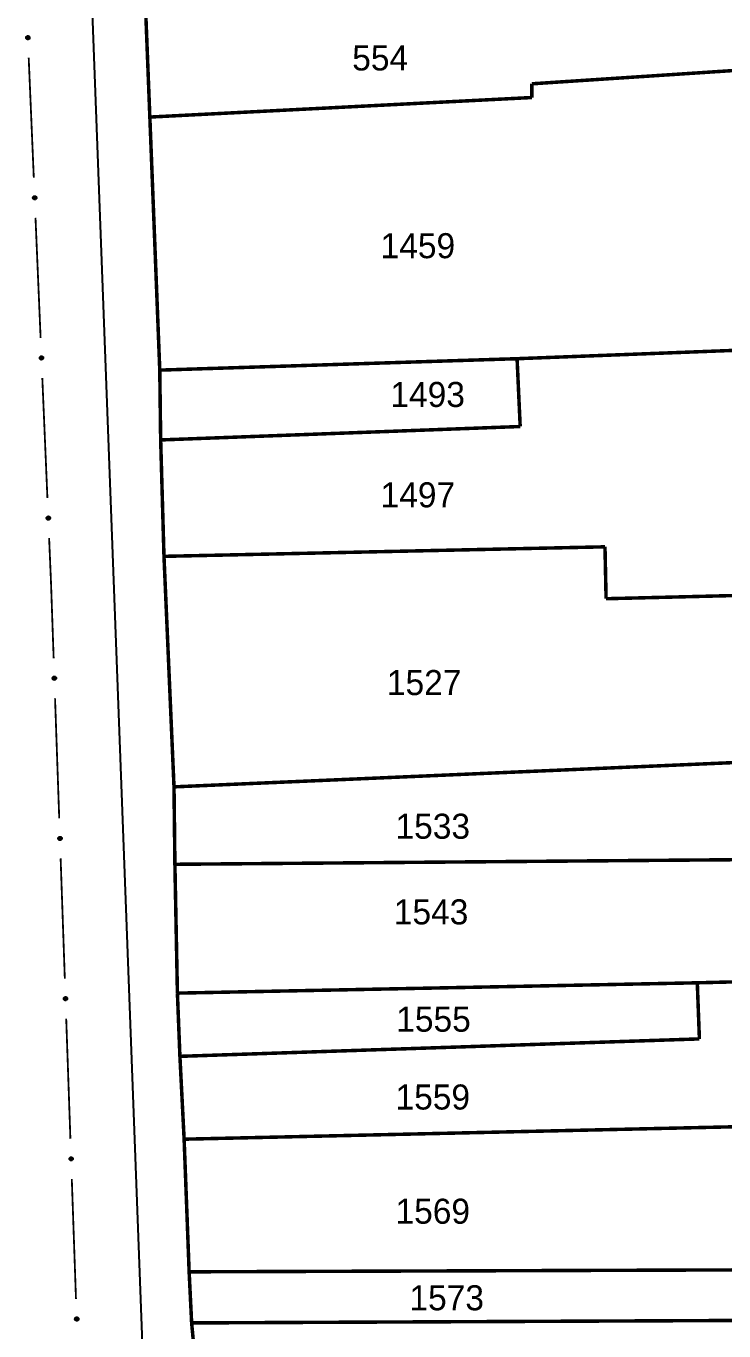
# Model space of a CAD drawing. Extents: x 202481 to 204056, y 4838981 to 4840330.
# Drawn here: x 202751.4 to 202821, y 4839306.9 to 4839437.1 of the extents above; entities that cross this region are included whole.
import ezdxf
from ezdxf.enums import TextEntityAlignment as Align

# ---------------------------------------------------------------- set-up
doc = ezdxf.new("R2010")
doc.units = 0
doc.header["$LTSCALE"] = 1.5
doc.header["$MEASUREMENT"] = 0
for name, color, linetype in [('CD_MALHA_LOTES', 7, 'CONTINUOUS'), ('RU-QUADRA', 210, 'CONTINUOUS'), ('SV-EIXO-RUA-PAV', 20, 'CONTINUOUS'), ('SV-RUA-PAVIM', 7, 'CONTINUOUS'), ('Th_NmrPort', 1, 'CONTINUOUS')]:
    doc.layers.add(name, color=color, linetype=linetype)

msp = doc.modelspace()

# ---------------------------------------------------------------- linework, layer by layer
at = {"layer": 'CD_MALHA_LOTES', "linetype": 'Continuous', "const_width": 0.35, "flags": 128}
for points in [[(202763.73, 4839428.04), (202761.43, 4839486.64)], [(202801.85, 4839431.36), (202834.05, 4839433.48)], [(202801.85, 4839429.99), (202801.85, 4839431.36)], [(202763.73, 4839428.04), (202801.85, 4839429.99)], [(202764.72, 4839402.78), (202763.73, 4839428.04)], [(202800.37, 4839403.92), (202835.07, 4839405.25)], [(202764.72, 4839402.78), (202800.37, 4839403.92)], [(202800.68, 4839397.15), (202800.37, 4839403.92)], [(202764.81, 4839395.81), (202764.72, 4839402.78)], [(202764.81, 4839395.81), (202800.68, 4839397.15)], [(202765.14, 4839384.19), (202764.81, 4839395.81)], [(202765.14, 4839384.19), (202809.14, 4839385.14)], [(202809.14, 4839385.14), (202809.25, 4839379.96)], [(202766.14, 4839361.18), (202765.14, 4839384.19)], [(202809.25, 4839379.96), (202835.87, 4839380.62)], [(202766.14, 4839361.18), (202836.68, 4839364.24)], [(202766.23, 4839353.45), (202766.14, 4839361.18)], [(202766.23, 4839353.45), (202837.04, 4839354.03)], [(202766.48, 4839340.59), (202766.23, 4839353.45)], [(202818.35, 4839341.62), (202837.48, 4839342.1)], [(202766.48, 4839340.59), (202818.35, 4839341.62)], [(202818.56, 4839336.02), (202818.35, 4839341.62)], [(202766.73, 4839334.28), (202766.48, 4839340.59)], [(202766.73, 4839334.28), (202818.56, 4839336.02)], [(202767.15, 4839326.01), (202766.73, 4839334.28)], [(202767.15, 4839326.01), (202838.06, 4839327.61)], [(202767.65, 4839312.77), (202767.15, 4839326.01)], [(202767.65, 4839312.77), (202838.86, 4839313.02)], [(202767.9, 4839307.67), (202767.65, 4839312.77)], [(202767.9, 4839307.67), (202838.94, 4839307.99)], [(202768.4, 4839302.32), (202767.9, 4839307.67)]]:
    msp.add_lwpolyline(points, dxfattribs=at)
at = {"layer": 'RU-QUADRA', "linetype": 'Continuous', "const_width": 0.18, "flags": 128}
msp.add_lwpolyline([(202768.4, 4839302.32), (202767.9, 4839307.67), (202767.65, 4839312.77), (202767.15, 4839326.01), (202766.73, 4839334.28), (202766.48, 4839340.59), (202766.23, 4839353.45), (202766.14, 4839361.18), (202765.14, 4839384.19), (202764.81, 4839395.81), (202764.72, 4839402.78), (202763.73, 4839428.04), (202761.43, 4839486.64)], dxfattribs=at)
at = {"layer": 'SV-EIXO-RUA-PAV'}
for points in [[(202751.661701, 4839436.112839), (202751.698187, 4839436.080269), (202751.722885, 4839436.044816), (202751.734973, 4839436.009317), (202751.737476, 4839435.975162), (202751.7361, 4839435.939932), (202751.726877, 4839435.904719), (202751.707983, 4839435.867903), (202751.675568, 4839435.831074), (202751.637587, 4839435.80816), (202751.603418, 4839435.794447), (202751.567954, 4839435.789787), (202751.533752, 4839435.791697), (202751.497491, 4839435.802487), (202751.460369, 4839435.821998), (202751.424125, 4839435.855489), (202751.40015, 4839435.890413), (202751.389359, 4839435.925056), (202751.3849, 4839435.960739), (202751.386735, 4839435.996689), (202751.395988, 4839436.031203), (202751.4157, 4839436.068544), (202751.44923, 4839436.103879), (202751.483789, 4839436.128189), (202751.518272, 4839436.139463), (202751.5535, 4839436.143062), (202751.588853, 4839436.142112), (202751.624636, 4839436.134315), (202751.661701, 4839436.112839)], [(202752.341083, 4839420.127269), (202752.377569, 4839420.094699), (202752.402267, 4839420.059246), (202752.414355, 4839420.023747), (202752.416857, 4839419.989593), (202752.415482, 4839419.954362), (202752.406259, 4839419.919149), (202752.387365, 4839419.882334), (202752.35495, 4839419.845504), (202752.316968, 4839419.822591), (202752.2828, 4839419.808877), (202752.247336, 4839419.804217), (202752.213134, 4839419.806127), (202752.176873, 4839419.816917), (202752.139751, 4839419.836428), (202752.103506, 4839419.869919), (202752.079532, 4839419.904843), (202752.068741, 4839419.939486), (202752.064282, 4839419.975169), (202752.066117, 4839420.011119), (202752.07537, 4839420.045633), (202752.095082, 4839420.082974), (202752.128612, 4839420.118309), (202752.163171, 4839420.142619), (202752.197653, 4839420.153893), (202752.232882, 4839420.157492), (202752.268234, 4839420.156542), (202752.304018, 4839420.148745), (202752.341083, 4839420.127269)], [(202753.020465, 4839404.1417), (202753.056951, 4839404.109129), (202753.081648, 4839404.073676), (202753.093737, 4839404.038177), (202753.096239, 4839404.004023), (202753.094864, 4839403.968793), (202753.085641, 4839403.933579), (202753.066747, 4839403.896764), (202753.034331, 4839403.859934), (202752.99635, 4839403.837021), (202752.962182, 4839403.823308), (202752.926717, 4839403.818648), (202752.892516, 4839403.820557), (202752.856255, 4839403.831347), (202752.819133, 4839403.850858), (202752.782888, 4839403.88435), (202752.758913, 4839403.919273), (202752.748123, 4839403.953916), (202752.743664, 4839403.989599), (202752.745499, 4839404.025549), (202752.754752, 4839404.060063), (202752.774464, 4839404.097404), (202752.807994, 4839404.13274), (202752.842553, 4839404.157049), (202752.877035, 4839404.168323), (202752.912264, 4839404.171922), (202752.947616, 4839404.170973), (202752.983399, 4839404.163175), (202753.020465, 4839404.1417)], [(202753.699846, 4839388.15613), (202753.736332, 4839388.12356), (202753.76103, 4839388.088106), (202753.773118, 4839388.052608), (202753.775621, 4839388.018453), (202753.774245, 4839387.983223), (202753.765022, 4839387.94801), (202753.746128, 4839387.911194), (202753.713713, 4839387.874364), (202753.675732, 4839387.851451), (202753.641563, 4839387.837738), (202753.606099, 4839387.833078), (202753.571897, 4839387.834987), (202753.535636, 4839387.845777), (202753.498514, 4839387.865289), (202753.46227, 4839387.89878), (202753.438295, 4839387.933703), (202753.427504, 4839387.968346), (202753.423045, 4839388.004029), (202753.42488, 4839388.03998), (202753.434133, 4839388.074494), (202753.453845, 4839388.111834), (202753.487375, 4839388.14717), (202753.521934, 4839388.171479), (202753.556417, 4839388.182754), (202753.591646, 4839388.186353), (202753.626998, 4839388.185403), (202753.662781, 4839388.177605), (202753.699846, 4839388.15613)], [(202754.307345, 4839372.166937), (202754.343581, 4839372.134089), (202754.368006, 4839372.098448), (202754.379823, 4839372.062857), (202754.382064, 4839372.028685), (202754.380419, 4839371.993466), (202754.370926, 4839371.958324), (202754.351751, 4839371.921655), (202754.319055, 4839371.885074), (202754.280899, 4839371.862452), (202754.246627, 4839371.849001), (202754.211128, 4839371.844612), (202754.176942, 4839371.846784), (202754.140764, 4839371.857851), (202754.103793, 4839371.877646), (202754.067806, 4839371.911413), (202754.044099, 4839371.946519), (202754.033574, 4839371.981244), (202754.029388, 4839372.01696), (202754.031498, 4839372.052895), (202754.041015, 4839372.087337), (202754.061012, 4839372.124526), (202754.094812, 4839372.159604), (202754.129556, 4839372.183648), (202754.164123, 4839372.194658), (202754.199379, 4839372.197988), (202754.234723, 4839372.196767), (202754.270445, 4839372.188696), (202754.307345, 4839372.166937)], [(202754.864351, 4839356.176636), (202754.900587, 4839356.143787), (202754.925013, 4839356.108146), (202754.936829, 4839356.072556), (202754.93907, 4839356.038383), (202754.937425, 4839356.003165), (202754.927932, 4839355.968023), (202754.908757, 4839355.931353), (202754.876061, 4839355.894773), (202754.837905, 4839355.872151), (202754.803633, 4839355.858699), (202754.768134, 4839355.854311), (202754.733948, 4839355.856482), (202754.697771, 4839355.867549), (202754.660799, 4839355.887344), (202754.624812, 4839355.921112), (202754.601105, 4839355.956218), (202754.59058, 4839355.990942), (202754.586394, 4839356.026658), (202754.588504, 4839356.062594), (202754.598021, 4839356.097036), (202754.618019, 4839356.134225), (202754.651818, 4839356.169302), (202754.686562, 4839356.193347), (202754.72113, 4839356.204357), (202754.756385, 4839356.207686), (202754.791729, 4839356.206466), (202754.827452, 4839356.198394), (202754.864351, 4839356.176636)], [(202755.421358, 4839340.186334), (202755.457593, 4839340.153486), (202755.482019, 4839340.117845), (202755.493835, 4839340.082254), (202755.496076, 4839340.048082), (202755.494431, 4839340.012863), (202755.484939, 4839339.977721), (202755.465764, 4839339.941051), (202755.433067, 4839339.904471), (202755.394912, 4839339.881849), (202755.360639, 4839339.868398), (202755.32514, 4839339.864009), (202755.290954, 4839339.86618), (202755.254777, 4839339.877248), (202755.217805, 4839339.897043), (202755.181818, 4839339.93081), (202755.158112, 4839339.965916), (202755.147586, 4839340.000641), (202755.1434, 4839340.036357), (202755.145511, 4839340.072292), (202755.155027, 4839340.106734), (202755.175025, 4839340.143923), (202755.208824, 4839340.179001), (202755.243568, 4839340.203045), (202755.278136, 4839340.214055), (202755.313391, 4839340.217384), (202755.348735, 4839340.216164), (202755.384458, 4839340.208093), (202755.421358, 4839340.186334)], [(202755.978364, 4839324.196033), (202756.014599, 4839324.163184), (202756.039025, 4839324.127543), (202756.050841, 4839324.091953), (202756.053082, 4839324.05778), (202756.051437, 4839324.022561), (202756.041945, 4839323.98742), (202756.02277, 4839323.95075), (202755.990074, 4839323.914169), (202755.951918, 4839323.891547), (202755.917645, 4839323.878096), (202755.882147, 4839323.873708), (202755.84796, 4839323.875879), (202755.811783, 4839323.886946), (202755.774812, 4839323.906741), (202755.738824, 4839323.940509), (202755.715118, 4839323.975615), (202755.704593, 4839324.010339), (202755.700407, 4839324.046055), (202755.702517, 4839324.081991), (202755.712034, 4839324.116433), (202755.732031, 4839324.153621), (202755.76583, 4839324.188699), (202755.800574, 4839324.212743), (202755.835142, 4839324.223754), (202755.870398, 4839324.227083), (202755.905741, 4839324.225863), (202755.941464, 4839324.217791), (202755.978364, 4839324.196033)], [(202756.53537, 4839308.205731), (202756.571606, 4839308.172883), (202756.596031, 4839308.137241), (202756.607847, 4839308.101651), (202756.610088, 4839308.067478), (202756.608444, 4839308.03226), (202756.598951, 4839307.997118), (202756.579776, 4839307.960448), (202756.54708, 4839307.923868), (202756.508924, 4839307.901246), (202756.474652, 4839307.887795), (202756.439153, 4839307.883406), (202756.404967, 4839307.885577), (202756.368789, 4839307.896645), (202756.331818, 4839307.91644), (202756.295831, 4839307.950207), (202756.272124, 4839307.985313), (202756.261599, 4839308.020038), (202756.257413, 4839308.055754), (202756.259523, 4839308.091689), (202756.26904, 4839308.126131), (202756.289037, 4839308.16332), (202756.322837, 4839308.198398), (202756.357581, 4839308.222442), (202756.392148, 4839308.233452), (202756.427404, 4839308.236781), (202756.462748, 4839308.235561), (202756.49847, 4839308.22749), (202756.53537, 4839308.205731)]]:
    msp.add_lwpolyline(points, close=True, dxfattribs=at)
for points in [[(202751.386735, 4839435.996689), (202751.40015, 4839435.890413)], [(202751.392181, 4839436.009637), (202751.411376, 4839435.87934)], [(202751.395988, 4839436.031203), (202751.424125, 4839435.855489)], [(202751.408455, 4839436.044472), (202751.441454, 4839435.846475)], [(202751.4157, 4839436.068544), (202751.460369, 4839435.821998)], [(202751.434157, 4839436.08244), (202751.47829, 4839435.815262)], [(202751.44923, 4839436.103879), (202751.497491, 4839435.802487)], [(202751.465601, 4839436.113823), (202751.514373, 4839435.801772)], [(202751.483789, 4839436.128189), (202751.533752, 4839435.791697)], [(202751.500409, 4839436.130326), (202751.550224, 4839435.793736)], [(202751.518272, 4839436.139463), (202751.567954, 4839435.789787)], [(202751.535565, 4839436.138649), (202751.583001, 4839435.793763)], [(202751.5535, 4839436.143062), (202751.603418, 4839435.794447)], [(202751.572432, 4839436.13885), (202751.622073, 4839435.80635)], [(202751.588853, 4839436.142112), (202751.637587, 4839435.80816)], [(202751.606804, 4839436.133482), (202751.656823, 4839435.824215)], [(202751.624636, 4839436.134315), (202751.675568, 4839435.831074)], [(202751.641408, 4839436.12266), (202751.689747, 4839435.85293)], [(202751.661701, 4839436.112839), (202751.707983, 4839435.867903)], [(202751.680855, 4839436.09429), (202751.716695, 4839435.893682)], [(202751.698187, 4839436.080269), (202751.726877, 4839435.904719)], [(202751.712353, 4839436.060119), (202751.730127, 4839435.931128)], [(202751.722885, 4839436.044816), (202751.7361, 4839435.939932)], [(202752.066117, 4839420.011119), (202752.079532, 4839419.904843)], [(202752.071563, 4839420.024067), (202752.090758, 4839419.89377)], [(202752.07537, 4839420.045633), (202752.103506, 4839419.869919)], [(202752.087837, 4839420.058903), (202752.120835, 4839419.860905)], [(202752.095082, 4839420.082974), (202752.139751, 4839419.836428)], [(202752.113538, 4839420.09687), (202752.157671, 4839419.829692)], [(202752.128612, 4839420.118309), (202752.176873, 4839419.816917)], [(202752.144983, 4839420.128253), (202752.193754, 4839419.816203)], [(202752.163171, 4839420.142619), (202752.213134, 4839419.806127)], [(202752.179791, 4839420.144756), (202752.229606, 4839419.808166)], [(202752.197653, 4839420.153893), (202752.247336, 4839419.804217)], [(202752.214947, 4839420.153079), (202752.262383, 4839419.808193)], [(202752.232882, 4839420.157492), (202752.2828, 4839419.808877)], [(202752.251814, 4839420.15328), (202752.301454, 4839419.82078)], [(202752.268234, 4839420.156542), (202752.316968, 4839419.822591)], [(202752.286186, 4839420.147912), (202752.336205, 4839419.838646)], [(202752.304018, 4839420.148745), (202752.35495, 4839419.845504)], [(202752.320789, 4839420.137091), (202752.369128, 4839419.86736)], [(202752.341083, 4839420.127269), (202752.387365, 4839419.882334)], [(202752.360236, 4839420.108721), (202752.396077, 4839419.908112)], [(202752.377569, 4839420.094699), (202752.406259, 4839419.919149)], [(202752.391735, 4839420.07455), (202752.409509, 4839419.945558)], [(202752.402267, 4839420.059246), (202752.415482, 4839419.954362)], [(202752.745499, 4839404.025549), (202752.758913, 4839403.919273)], [(202752.750944, 4839404.038497), (202752.770139, 4839403.908201)], [(202752.754752, 4839404.060063), (202752.782888, 4839403.88435)], [(202752.767219, 4839404.073333), (202752.800217, 4839403.875335)], [(202752.774464, 4839404.097404), (202752.819133, 4839403.850858)], [(202752.79292, 4839404.111301), (202752.837053, 4839403.844123)], [(202752.807994, 4839404.13274), (202752.856255, 4839403.831347)], [(202752.824364, 4839404.142683), (202752.873136, 4839403.830633)], [(202752.842553, 4839404.157049), (202752.892516, 4839403.820557)], [(202752.859173, 4839404.159186), (202752.908987, 4839403.822596)], [(202752.877035, 4839404.168323), (202752.926717, 4839403.818648)], [(202752.894329, 4839404.167509), (202752.941764, 4839403.822623)], [(202752.912264, 4839404.171922), (202752.962182, 4839403.823308)], [(202752.931195, 4839404.16771), (202752.980836, 4839403.83521)], [(202752.947616, 4839404.170973), (202752.99635, 4839403.837021)], [(202752.965567, 4839404.162342), (202753.015586, 4839403.853076)], [(202752.983399, 4839404.163175), (202753.034331, 4839403.859934)], [(202753.000171, 4839404.151521), (202753.04851, 4839403.88179)], [(202753.020465, 4839404.1417), (202753.066747, 4839403.896764)], [(202753.039618, 4839404.123151), (202753.075459, 4839403.922542)], [(202753.056951, 4839404.109129), (202753.085641, 4839403.933579)], [(202753.071117, 4839404.08898), (202753.088891, 4839403.959989)], [(202753.081648, 4839404.073676), (202753.094864, 4839403.968793)], [(202753.42488, 4839388.03998), (202753.438295, 4839387.933703)], [(202753.430326, 4839388.052928), (202753.449521, 4839387.922631)], [(202753.434133, 4839388.074494), (202753.46227, 4839387.89878)], [(202753.4466, 4839388.087763), (202753.479599, 4839387.889765)], [(202753.453845, 4839388.111834), (202753.498514, 4839387.865289)], [(202753.472302, 4839388.125731), (202753.516435, 4839387.858553)], [(202753.487375, 4839388.14717), (202753.535636, 4839387.845777)], [(202753.503746, 4839388.157114), (202753.552518, 4839387.845063)], [(202753.521934, 4839388.171479), (202753.571897, 4839387.834987)], [(202753.538554, 4839388.173616), (202753.588369, 4839387.837026)], [(202753.556417, 4839388.182754), (202753.606099, 4839387.833078)], [(202753.57371, 4839388.181939), (202753.621146, 4839387.837054)], [(202753.591646, 4839388.186353), (202753.641563, 4839387.837738)], [(202753.610577, 4839388.18214), (202753.660218, 4839387.84964)], [(202753.626998, 4839388.185403), (202753.675732, 4839387.851451)], [(202753.644949, 4839388.176772), (202753.694968, 4839387.867506)], [(202753.662781, 4839388.177605), (202753.713713, 4839387.874364)], [(202753.679553, 4839388.165951), (202753.727892, 4839387.896221)], [(202753.699846, 4839388.15613), (202753.746128, 4839387.911194)], [(202753.719, 4839388.137581), (202753.754841, 4839387.936973)], [(202753.736332, 4839388.12356), (202753.765022, 4839387.94801)], [(202753.750498, 4839388.10341), (202753.768272, 4839387.974419)], [(202753.76103, 4839388.088106), (202753.774245, 4839387.983223)], [(202754.061012, 4839372.124526), (202754.103793, 4839371.877646)], [(202754.079575, 4839372.138281), (202754.121661, 4839371.870773)], [(202754.094812, 4839372.159604), (202754.140764, 4839371.857851)], [(202754.111258, 4839372.169422), (202754.15764, 4839371.857007)], [(202754.129556, 4839372.183648), (202754.176942, 4839371.846784)], [(202754.146192, 4839372.185658), (202754.193429, 4839371.848697)], [(202754.164123, 4839372.194658), (202754.211128, 4839371.844612)], [(202754.18141, 4839372.193712), (202754.226205, 4839371.848473)], [(202754.199379, 4839372.197988), (202754.246627, 4839371.849001)], [(202754.218278, 4839372.19363), (202754.265372, 4839371.86076)], [(202754.234723, 4839372.196767), (202754.280899, 4839371.862452)], [(202754.252607, 4839372.188), (202754.300258, 4839371.87836)], [(202754.270445, 4839372.188696), (202754.319055, 4839371.885074)], [(202754.287127, 4839372.176914), (202754.3334, 4839371.906821)], [(202754.307345, 4839372.166937), (202754.351751, 4839371.921655)], [(202754.326356, 4839372.148243), (202754.36066, 4839371.947366)], [(202754.343581, 4839372.134089), (202754.370926, 4839371.958324)], [(202754.357592, 4839372.113832), (202754.374378, 4839371.984708)], [(202754.031498, 4839372.052895), (202754.044099, 4839371.946519)], [(202754.037043, 4839372.065801), (202754.05524, 4839371.935361)], [(202754.041015, 4839372.087337), (202754.067806, 4839371.911413)], [(202754.053583, 4839372.100511), (202754.085065, 4839371.902267)], [(202754.368006, 4839372.098448), (202754.380419, 4839371.993466)], [(202754.588504, 4839356.062594), (202754.601105, 4839355.956218)], [(202754.594049, 4839356.0755), (202754.612246, 4839355.94506)], [(202754.598021, 4839356.097036), (202754.624812, 4839355.921112)], [(202754.610589, 4839356.110209), (202754.642071, 4839355.911965)], [(202754.618019, 4839356.134225), (202754.660799, 4839355.887344)], [(202754.636581, 4839356.147979), (202754.678668, 4839355.880471)], [(202754.651818, 4839356.169302), (202754.697771, 4839355.867549)], [(202754.668264, 4839356.179121), (202754.714646, 4839355.866706)], [(202754.686562, 4839356.193347), (202754.733948, 4839355.856482)], [(202754.703198, 4839356.195356), (202754.750435, 4839355.858395)], [(202754.72113, 4839356.204357), (202754.768134, 4839355.854311)], [(202754.738417, 4839356.20341), (202754.783211, 4839355.858171)], [(202754.756385, 4839356.207686), (202754.803633, 4839355.858699)], [(202754.775284, 4839356.203329), (202754.822378, 4839355.870459)], [(202754.791729, 4839356.206466), (202754.837905, 4839355.872151)], [(202754.809614, 4839356.197698), (202754.857264, 4839355.888058)], [(202754.827452, 4839356.198394), (202754.876061, 4839355.894773)], [(202754.844134, 4839356.186612), (202754.890406, 4839355.916519)], [(202754.864351, 4839356.176636), (202754.908757, 4839355.931353)], [(202754.883362, 4839356.157941), (202754.917667, 4839355.957064)], [(202754.900587, 4839356.143787), (202754.927932, 4839355.968023)], [(202754.914599, 4839356.12353), (202754.931385, 4839355.994407)], [(202754.925013, 4839356.108146), (202754.937425, 4839356.003165)], [(202755.145511, 4839340.072292), (202755.158112, 4839339.965916)], [(202755.151055, 4839340.085198), (202755.169252, 4839339.954758)], [(202755.155027, 4839340.106734), (202755.181818, 4839339.93081)], [(202755.167596, 4839340.119908), (202755.199078, 4839339.921663)], [(202755.175025, 4839340.143923), (202755.217805, 4839339.897043)], [(202755.193587, 4839340.157678), (202755.235674, 4839339.89017)], [(202755.208824, 4839340.179001), (202755.254777, 4839339.877248)], [(202755.225271, 4839340.188819), (202755.271652, 4839339.876404)], [(202755.243568, 4839340.203045), (202755.290954, 4839339.86618)], [(202755.260204, 4839340.205055), (202755.307441, 4839339.868094)], [(202755.278136, 4839340.214055), (202755.32514, 4839339.864009)], [(202755.295423, 4839340.213108), (202755.340217, 4839339.86787)], [(202755.313391, 4839340.217384), (202755.360639, 4839339.868398)], [(202755.33229, 4839340.213027), (202755.379384, 4839339.880157)], [(202755.348735, 4839340.216164), (202755.394912, 4839339.881849)], [(202755.36662, 4839340.207396), (202755.41427, 4839339.897756)], [(202755.384458, 4839340.208093), (202755.433067, 4839339.904471)], [(202755.40114, 4839340.196311), (202755.447413, 4839339.926218)], [(202755.421358, 4839340.186334), (202755.465764, 4839339.941051)], [(202755.440368, 4839340.167639), (202755.474673, 4839339.966763)], [(202755.457593, 4839340.153486), (202755.484939, 4839339.977721)], [(202755.471605, 4839340.133228), (202755.488391, 4839340.004105)], [(202755.482019, 4839340.117845), (202755.494431, 4839340.012863)], [(202755.702517, 4839324.081991), (202755.715118, 4839323.975615)], [(202755.708061, 4839324.094896), (202755.726259, 4839323.964457)], [(202755.712034, 4839324.116433), (202755.738824, 4839323.940509)], [(202755.724602, 4839324.129606), (202755.756084, 4839323.931362)], [(202755.732031, 4839324.153621), (202755.774812, 4839323.906741)], [(202755.750593, 4839324.167376), (202755.79268, 4839323.899868)], [(202755.76583, 4839324.188699), (202755.811783, 4839323.886946)], [(202755.782277, 4839324.198518), (202755.828659, 4839323.886103)], [(202755.800574, 4839324.212743), (202755.84796, 4839323.875879)], [(202755.81721, 4839324.214753), (202755.864447, 4839323.877792)], [(202755.835142, 4839324.223754), (202755.882147, 4839323.873708)], [(202755.852429, 4839324.222807), (202755.897223, 4839323.877568)], [(202755.870398, 4839324.227083), (202755.917645, 4839323.878096)], [(202755.889296, 4839324.222726), (202755.936391, 4839323.889855)], [(202755.905741, 4839324.225863), (202755.951918, 4839323.891547)], [(202755.923626, 4839324.217095), (202755.971277, 4839323.907455)], [(202755.941464, 4839324.217791), (202755.990074, 4839323.914169)], [(202755.958146, 4839324.206009), (202756.004419, 4839323.935916)], [(202755.978364, 4839324.196033), (202756.02277, 4839323.95075)], [(202755.997375, 4839324.177338), (202756.031679, 4839323.976461)], [(202756.014599, 4839324.163184), (202756.041945, 4839323.98742)], [(202756.028611, 4839324.142927), (202756.045397, 4839324.013803)], [(202756.039025, 4839324.127543), (202756.051437, 4839324.022561)], [(202756.259523, 4839308.091689), (202756.272124, 4839307.985313)], [(202756.265068, 4839308.104595), (202756.283265, 4839307.974155)], [(202756.26904, 4839308.126131), (202756.295831, 4839307.950207)], [(202756.281608, 4839308.139305), (202756.31309, 4839307.94106)], [(202756.289037, 4839308.16332), (202756.331818, 4839307.91644)], [(202756.3076, 4839308.177075), (202756.349686, 4839307.909567)], [(202756.322837, 4839308.198398), (202756.368789, 4839307.896645)], [(202756.339283, 4839308.208216), (202756.385665, 4839307.895801)], [(202756.357581, 4839308.222442), (202756.404967, 4839307.885577)], [(202756.374217, 4839308.224452), (202756.421453, 4839307.88749)], [(202756.392148, 4839308.233452), (202756.439153, 4839307.883406)], [(202756.409435, 4839308.232505), (202756.45423, 4839307.887267)], [(202756.427404, 4839308.236781), (202756.474652, 4839307.887795)], [(202756.446303, 4839308.232424), (202756.493397, 4839307.899554)], [(202756.462748, 4839308.235561), (202756.508924, 4839307.901246)], [(202756.480632, 4839308.226793), (202756.528283, 4839307.917153)], [(202756.49847, 4839308.22749), (202756.54708, 4839307.923868)], [(202756.515152, 4839308.215708), (202756.561425, 4839307.945615)], [(202756.53537, 4839308.205731), (202756.579776, 4839307.960448)], [(202756.554381, 4839308.187036), (202756.588685, 4839307.98616)], [(202756.571606, 4839308.172883), (202756.598951, 4839307.997118)], [(202756.585617, 4839308.152625), (202756.602403, 4839308.023502)], [(202756.596031, 4839308.137241), (202756.608444, 4839308.03226)]]:
    msp.add_lwpolyline(points, dxfattribs=at)
at = {"layer": 'SV-EIXO-RUA-PAV', "const_width": 0.18}
for points in [[(202751.642744, 4839433.966418), (202752.15228, 4839421.97724)], [(202752.322125, 4839417.980848), (202752.831662, 4839405.991671)], [(202753.001507, 4839401.995278), (202753.511043, 4839390.006101)], [(202753.680889, 4839386.009708), (202753.850734, 4839382.013316)], [(202753.850734, 4839382.013316), (202753.87, 4839381.56)], [(202753.87, 4839381.56), (202754.132708, 4839374.018299)], [(202754.271959, 4839370.020724), (202754.689714, 4839358.027998)], [(202754.828965, 4839354.030422), (202755.24672, 4839342.037696)], [(202755.385972, 4839338.040121), (202755.803726, 4839326.047395)], [(202755.942978, 4839322.049819), (202756.360733, 4839310.057093)]]:
    msp.add_lwpolyline(points, dxfattribs=at)
at = {"layer": 'SV-RUA-PAVIM', "linetype": 'Continuous'}
msp.add_polyline3d([(202922.41, 4839427.85, 11.66), (202919.34, 4839500.7, 11.13), (202917.96, 4839502.4, 11.16), (202915.29, 4839502.72, 11.17), (202866.75, 4839499, 10.66), (202778.93, 4839493.75, 10.68), (202761.15, 4839492.92, 10.69), (202758.15, 4839491.67, 10.69), (202755.56, 4839488.35, 10.69), (202757.67, 4839446.49, 10.77), (202764.77, 4839257.78, 12.4)], dxfattribs=at)

# ---------------------------------------------------------------- texts
at = {"layer": 'Th_NmrPort', "color": 1}
for s, p in [('554', (202783.92, 4839433.94)), ('1459', (202786.753333, 4839415.2)), ('1493', (202787.73, 4839400.35)), ('1497', (202786.753333, 4839390.33)), ('1527', (202787.38, 4839371.59)), ('1533', (202788.24, 4839357.25)), ('1543', (202788.07, 4839348.7)), ('1555', (202788.313333, 4839337.99)), ('1559', (202788.24, 4839330.22)), ('1569', (202788.24, 4839318.82)), ('1573', (202789.63, 4839310.18))]:
    msp.add_text(s, height=2.5, dxfattribs=at).set_placement(p, align=Align.MIDDLE_LEFT)

doc.saveas('drawing.dxf')
